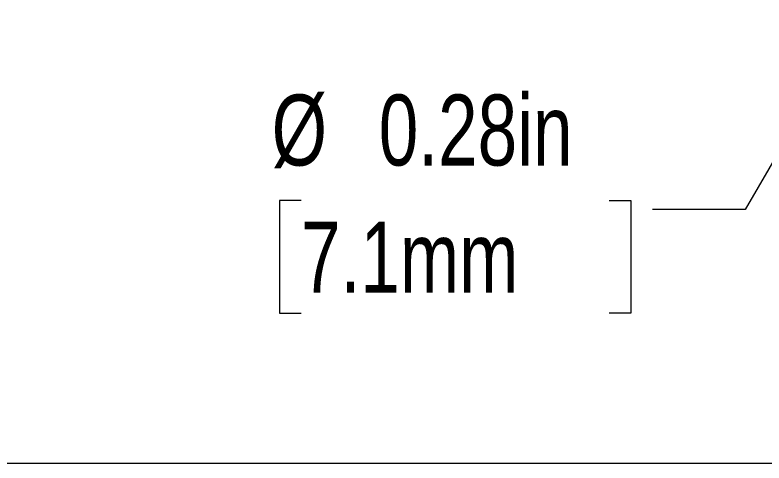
# Model space of a CAD drawing. Header units: inches. Extents: x 0.2 to 38.3, y 0.1 to 29.6.
# Drawn here: x 29.8 to 34.036, y 4.856 to 7.389 of the extents above; entities that cross this region are included whole.
import ezdxf

# ---------------------------------------------------------------- set-up
doc = ezdxf.new("R2010")
doc.units = ezdxf.units.IN
doc.header["$LTSCALE"] = 3.5
doc.header["$MEASUREMENT"] = 0
doc.styles.add('SLDTEXTSTYLE0', font='TXT', dxfattribs={"width": 0.75})
doc.dimstyles.new('SLDDIMSTYLE3', dxfattribs={"dimtxt": 0.401042, "dimasz": 0.385, "dimexe": 0, "dimexo": 0.0625, "dimgap": 0.10026, "dimtad": 0, "dimtih": 1, "dimtoh": 1, "dimrnd": 1e-09, "dimdsep": 46, "dimtxsty": 'SLDTEXTSTYLE0', "dimsah": 1, "dimcen": 0, "dimadec": 0, "dimazin": 2, "dimtfac": 1, "dimtofl": 0, "dimtmove": 0, "dimatfit": 3, "dimfxl": 1, "dimfrac": 2, "dimtolj": 1, "dimtzin": 12, "dimarcsym": 0})

# ---------------------------------------------------------------- blocks, each defined once
blk = doc.blocks.new('_D_6')
at = {"color": 7, "linetype": 'Continuous', "lineweight": 0}
for p, q in [((35.2954, 8.6546), (33.9297, 6.2892)), ((31.4177, 6.3404), (31.2957, 6.3404)), ((31.2957, 6.3404), (31.2957, 5.7032)), ((33.1608, 6.3404), (33.2828, 6.3404)), ((33.2828, 6.3404), (33.2828, 5.7032)), ((33.9297, 6.2892), (33.4047, 6.2892)), ((31.2957, 5.7032), (31.4177, 5.7032)), ((33.2828, 5.7032), (33.1608, 5.7032))]:
    blk.add_line(p, q, dxfattribs=at)
blk.add_solid([(35.2954, 8.6546), (35.0575, 8.3475), (35.1484, 8.295)], dxfattribs=at)
at = {"color": 7, "linetype": 'Continuous', "lineweight": 0, "char_height": 0.40104, "attachment_point": 1, "style": 'SLDTEXTSTYLE0'}
for s, insert in [('%%c', (31.2517, 6.9387)), ('0.28in', (31.8571, 6.9387)), ('7.1mm', (31.4177, 6.2202))]:
    blk.add_mtext(s, dxfattribs=dict(at, insert=insert))

msp = doc.modelspace()

# ---------------------------------------------------------------- linework, layer by layer
at = {"color": 7, "linetype": 'Continuous', "lineweight": 0}
msp.add_line((29.7283, 4.8558), (38.3056, 4.8558), dxfattribs=at)

# ---------------------------------------------------------------- dimensions: what is measured, and where the dimension line sits
dim = msp.add_diameter_dim_2p(p1=(35.4359, 8.898), p2=(35.2954, 8.6546), dimstyle='SLDDIMSTYLE3', dxfattribs=at)
dim.commit()
dim.dimension.update_dxf_attribs({"geometry": '_D_6', "text_midpoint": (32.2893, 6.2892), "dimtype": 163})

doc.saveas('drawing.dxf')
